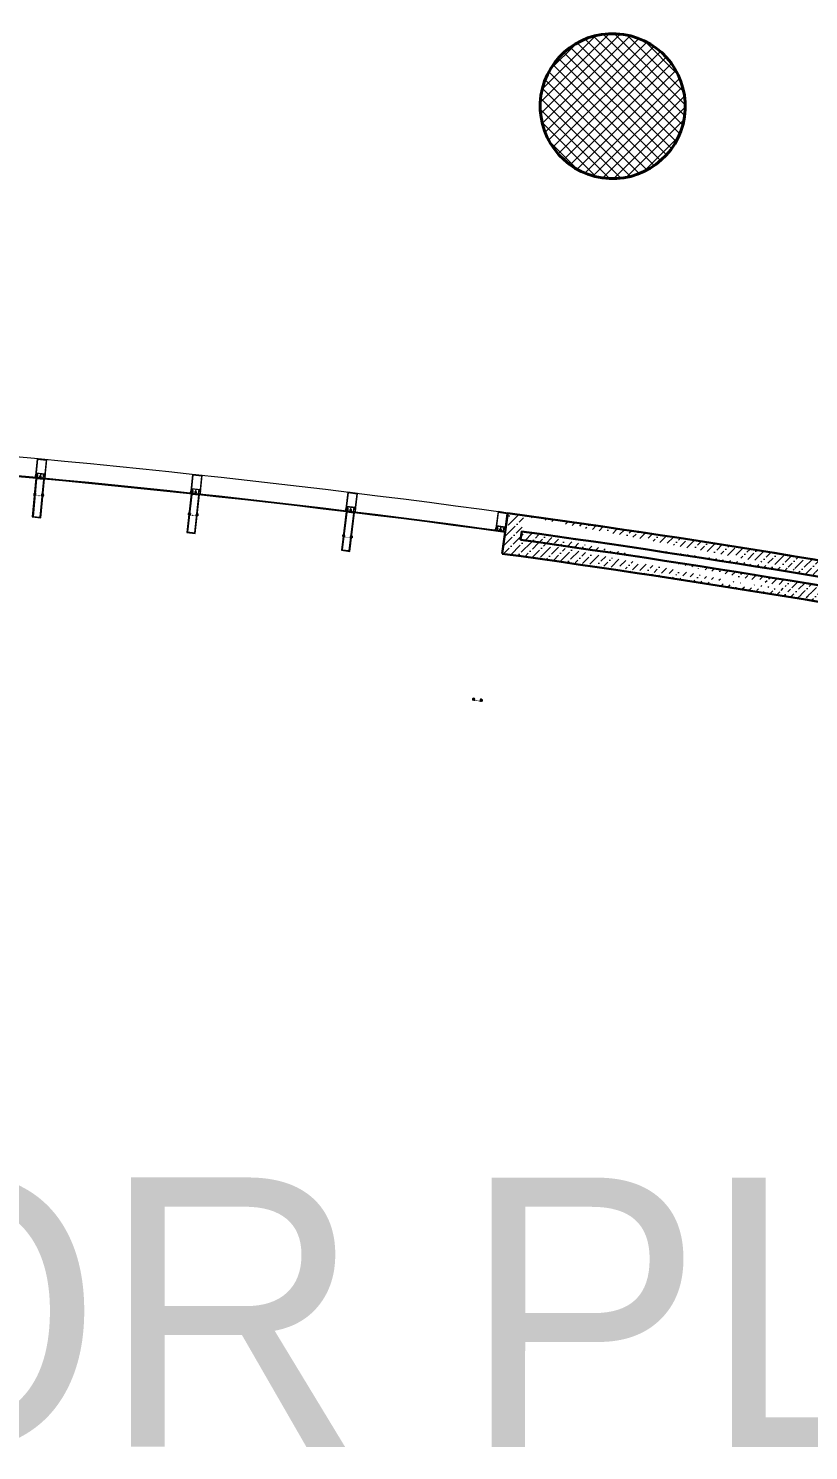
# Model space of a CAD drawing. Header units: millimetres. Extents: x 8275 to 147087, y -297470 to -191881.
# Drawn here: x 82850 to 88840, y -222067 to -211139 of the extents above; entities that cross this region are included whole.
import ezdxf

# ---------------------------------------------------------------- set-up
doc = ezdxf.new("R2010")
doc.units = ezdxf.units.MM
doc.header["$LTSCALE"] = 250
doc.header["$MEASUREMENT"] = 0
for name, color, linetype, lineweight in [('col', 6, 'Continuous', 40), ('hatch', 9, 'Continuous', 0), ('text', 7, 'Continuous', 9), ('wall', 1, 'Continuous', 30), ('win', 4, 'Continuous', 20)]:
    doc.layers.add(name, color=color, linetype=linetype, lineweight=lineweight)
doc.styles.get("Standard").update_dxf_attribs({"font": 'GOTHIC.TTF', "height": 100})

# ---------------------------------------------------------------- blocks, each defined once
blk = doc.blocks.new('A$C157F7572')
at = {"layer": 'hatch'}
h = blk.add_hatch(dxfattribs=at)
h.set_pattern_fill('ANSI37', color=256, scale=500)
edge = h.paths.add_edge_path()
edge.add_ellipse((-51210, 13404), major_axis=(-551, 82), ratio=1, start_angle=0, end_angle=360)
at = {"layer": 'col'}
blk.add_ellipse((-51210, 13404, 81221), major_axis=(-551, 82, 0), ratio=1, dxfattribs=at)

msp = doc.modelspace()

# ---------------------------------------------------------------- hatches: boundary and pattern name
at = {"layer": 'hatch'}
h = msp.add_hatch(dxfattribs=at)
h.set_pattern_fill('ANSI36', color=256, scale=350, style=0)
h.set_pattern_definition([(45, (-2190690.936, -138326.664), (23.20194126, 85.0737846), [109.375, -21.875, 0, -21.875])])
edge = h.paths.add_edge_path()
edge.add_line((91047, -215736), (91034, -215799))
edge.add_line((91071, -215613), (91071, -215613))
edge.add_line((91193, -215637), (91133, -215946))
edge.add_line((86637, -215003), (86628, -215068))
edge.add_line((86654, -214879), (86654, -214879))
edge.add_line((86530, -214862), (86487, -215174))
edge.add_arc((75126, -297951), 83677, 79.04068, 82.0996)
edge.add_arc((75126, -297951), 83552, 78.95509, 82.18519)
edge.add_arc((75126, -297951), 83742, 79.04062, 82.09966)
edge.add_arc((75126, -297951), 83867, 78.95509, 82.18519)
at = {"layer": 'win', "extrusion": (-0.000251934, -0.002677, 0.999996)}
h = msp.add_hatch(dxfattribs=at)
h.set_pattern_fill('AR-HBONE', color=256, scale=0.411184, angle=174.6237, style=0)
h.set_pattern_definition([(219.6236617, (244890.963, -177042.3792), (-0.217940459, -2.31577644), [4.934210527, -1.64473684]), (309.6236617, (244889.6962, -177043.4282), (-0.217940459, -2.31577644), [4.934210527, -1.64473684])])
h.paths.add_polyline_path([(82897, -214712), (82896, -214714), (82902, -214715), (82902, -214713)], flags=16)
h.paths.add_polyline_path([(82961, -214718), (82960, -214720), (82955, -214720), (82955, -214718)], flags=16)
edge = h.paths.add_edge_path()
edge.add_arc((82905, -214727), 0.685, 174.6237, 354.6237, ccw=False)
edge.add_arc((82904, -214727), 0.685, 174.6237, 354.6237, ccw=False)
edge.add_arc((82903, -214727), 0.685, 174.6237, 354.6237, ccw=False)
edge.add_arc((82901, -214727), 0.685, 174.6237, 354.6237, ccw=False)
edge.add_arc((82900, -214727), 0.685, 174.6237, 354.6237, ccw=False)
edge.add_arc((82899, -214727), 0.685, 174.6237, 354.6237, ccw=False)
edge.add_arc((82897, -214727), 0.685, 174.6237, 354.6237, ccw=False)
edge.add_arc((82896, -214726), 0.685, 174.6237, 354.6237, ccw=False)
edge.add_arc((82895, -214726), 0.685, 174.6237, 354.6237, ccw=False)
edge.add_arc((82893, -214726), 0.685, 174.6237, 354.6237, ccw=False)
edge.add_arc((82892, -214726), 0.685, 174.6237, 354.6237, ccw=False)
edge.add_arc((82890, -214726), 0.685, 174.6237, 354.6237, ccw=False)
edge.add_line((82890, -214726), (82891, -214714))
edge.add_line((82891, -214714), (82895, -214714))
edge.add_line((82895, -214714), (82895, -214712))
edge.add_line((82895, -214712), (82893, -214712))
edge.add_line((82893, -214712), (82895, -214709))
edge.add_line((82895, -214709), (82904, -214709))
edge.add_line((82904, -214709), (82905, -214713))
edge.add_line((82905, -214713), (82904, -214713))
edge.add_line((82904, -214713), (82903, -214715))
edge.add_line((82903, -214715), (82907, -214715))
edge.add_line((82907, -214715), (82906, -214727))
edge.add_arc((82949, -214731), 0.685, 174.6237, 354.6237)
edge.add_arc((82950, -214731), 0.685, 174.6237, 354.6237)
edge.add_arc((82952, -214732), 0.685, 174.6237, 354.6237)
edge.add_arc((82953, -214732), 0.685, 174.6237, 354.6237)
edge.add_arc((82954, -214732), 0.685, 174.6237, 354.6237)
edge.add_arc((82956, -214732), 0.685, 174.6237, 354.6237)
edge.add_arc((82957, -214732), 0.685, 174.6237, 354.6237)
edge.add_arc((82959, -214732), 0.685, 174.6237, 354.6237)
edge.add_arc((82960, -214732), 0.685, 174.6237, 354.6237)
edge.add_arc((82961, -214733), 0.685, 174.6237, 354.6237)
edge.add_arc((82963, -214733), 0.685, 174.6237, 354.6237)
edge.add_arc((82964, -214733), 0.685, 174.6237, 354.6237)
edge.add_line((82965, -214733), (82966, -214721))
edge.add_line((82966, -214721), (82962, -214720))
edge.add_line((82962, -214720), (82962, -214718))
edge.add_line((82962, -214718), (82964, -214719))
edge.add_line((82964, -214719), (82963, -214715))
edge.add_line((82963, -214715), (82954, -214714))
edge.add_line((82954, -214714), (82952, -214717))
edge.add_line((82952, -214717), (82953, -214718))
edge.add_line((82953, -214718), (82953, -214720))
edge.add_line((82953, -214720), (82949, -214719))
edge.add_line((82949, -214719), (82948, -214731))
at = {"layer": 'win', "extrusion": (-0.000291348, -0.002673, 0.999996)}
h = msp.add_hatch(dxfattribs=at)
h.set_pattern_fill('AR-HBONE', color=256, scale=0.411184, angle=173.7795, style=0)
h.set_pattern_definition([(218.7794764, (246614.975, -179584.8651), (-0.252035786, -2.312314106), [4.934210527, -1.64473684]), (308.7794764, (246613.6929, -179585.8953), (-0.252035786, -2.312314106), [4.934210527, -1.64473684])])
h.paths.add_polyline_path([(84083, -214864), (84083, -214866), (84088, -214867), (84089, -214864)], flags=16)
h.paths.add_polyline_path([(84147, -214871), (84147, -214873), (84141, -214872), (84142, -214870)], flags=16)
edge = h.paths.add_edge_path()
edge.add_arc((84092, -214879), 0.685, 173.7795, 353.7795, ccw=False)
edge.add_arc((84090, -214879), 0.685, 173.7795, 353.7795, ccw=False)
edge.add_arc((84089, -214879), 0.685, 173.7795, 353.7795, ccw=False)
edge.add_arc((84088, -214879), 0.685, 173.7795, 353.7795, ccw=False)
edge.add_arc((84086, -214879), 0.685, 173.7795, 353.7795, ccw=False)
edge.add_arc((84085, -214878), 0.685, 173.7795, 353.7795, ccw=False)
edge.add_arc((84084, -214878), 0.685, 173.7795, 353.7795, ccw=False)
edge.add_arc((84082, -214878), 0.685, 173.7795, 353.7795, ccw=False)
edge.add_arc((84081, -214878), 0.685, 173.7795, 353.7795, ccw=False)
edge.add_arc((84080, -214878), 0.685, 173.7795, 353.7795, ccw=False)
edge.add_arc((84078, -214878), 0.685, 173.7795, 353.7795, ccw=False)
edge.add_arc((84077, -214878), 0.685, 173.7795, 353.7795, ccw=False)
edge.add_line((84076, -214877), (84077, -214865))
edge.add_line((84077, -214865), (84081, -214866))
edge.add_line((84081, -214866), (84082, -214864))
edge.add_line((84082, -214864), (84080, -214864))
edge.add_line((84080, -214864), (84082, -214860))
edge.add_line((84082, -214860), (84091, -214861))
edge.add_line((84091, -214861), (84092, -214865))
edge.add_line((84092, -214865), (84090, -214865))
edge.add_line((84090, -214865), (84090, -214867))
edge.add_line((84090, -214867), (84094, -214867))
edge.add_line((84094, -214867), (84093, -214879))
edge.add_arc((84135, -214884), 0.685, 173.7795, 353.7795)
edge.add_arc((84137, -214884), 0.685, 173.7795, 353.7795)
edge.add_arc((84138, -214884), 0.685, 173.7795, 353.7795)
edge.add_arc((84139, -214884), 0.685, 173.7795, 353.7795)
edge.add_arc((84141, -214884), 0.685, 173.7795, 353.7795)
edge.add_arc((84142, -214885), 0.685, 173.7795, 353.7795)
edge.add_arc((84144, -214885), 0.685, 173.7795, 353.7795)
edge.add_arc((84145, -214885), 0.685, 173.7795, 353.7795)
edge.add_arc((84146, -214885), 0.685, 173.7795, 353.7795)
edge.add_arc((84148, -214885), 0.685, 173.7795, 353.7795)
edge.add_arc((84149, -214885), 0.685, 173.7795, 353.7795)
edge.add_arc((84150, -214885), 0.685, 173.7795, 353.7795)
edge.add_line((84151, -214886), (84152, -214873))
edge.add_line((84152, -214873), (84149, -214873))
edge.add_line((84149, -214873), (84149, -214871))
edge.add_line((84149, -214871), (84150, -214871))
edge.add_line((84150, -214871), (84149, -214868))
edge.add_line((84149, -214868), (84140, -214867))
edge.add_line((84140, -214867), (84138, -214870))
edge.add_line((84138, -214870), (84140, -214870))
edge.add_line((84140, -214870), (84140, -214872))
edge.add_line((84140, -214872), (84136, -214872))
edge.add_line((84136, -214872), (84135, -214884))
at = {"layer": 'win', "extrusion": (-0.000329162, -0.002669, 0.999996)}
h = msp.add_hatch(dxfattribs=at)
h.set_pattern_fill('AR-HBONE', color=256, scale=0.411184, angle=172.9683, style=0)
h.set_pattern_definition([(217.9682639, (248282.274, -182057.2671), (-0.284747937, -2.308514062), [4.934210527, -1.64473684]), (307.9682639, (248280.9773, -182058.279), (-0.284747937, -2.308514062), [4.934210527, -1.64473684])])
h.paths.add_polyline_path([(85267, -215032), (85267, -215034), (85272, -215034), (85273, -215032)], flags=16)
h.paths.add_polyline_path([(85331, -215040), (85331, -215042), (85325, -215041), (85326, -215039)], flags=16)
edge = h.paths.add_edge_path()
edge.add_arc((85276, -215047), 0.685, 172.9683, 352.9683, ccw=False)
edge.add_arc((85274, -215047), 0.685, 172.9683, 352.9683, ccw=False)
edge.add_arc((85273, -215047), 0.685, 172.9683, 352.9683, ccw=False)
edge.add_arc((85272, -215047), 0.685, 172.9683, 352.9683, ccw=False)
edge.add_arc((85270, -215046), 0.685, 172.9683, 352.9683, ccw=False)
edge.add_arc((85269, -215046), 0.685, 172.9683, 352.9683, ccw=False)
edge.add_arc((85268, -215046), 0.685, 172.9683, 352.9683, ccw=False)
edge.add_arc((85266, -215046), 0.685, 172.9683, 352.9683, ccw=False)
edge.add_arc((85265, -215046), 0.685, 172.9683, 352.9683, ccw=False)
edge.add_arc((85263, -215046), 0.685, 172.9683, 352.9683, ccw=False)
edge.add_arc((85262, -215045), 0.685, 172.9683, 352.9683, ccw=False)
edge.add_arc((85261, -215045), 0.685, 172.9683, 352.9683, ccw=False)
edge.add_line((85260, -215045), (85262, -215033))
edge.add_line((85262, -215033), (85265, -215033))
edge.add_line((85265, -215033), (85266, -215031))
edge.add_line((85266, -215031), (85264, -215031))
edge.add_line((85264, -215031), (85266, -215028))
edge.add_line((85266, -215028), (85275, -215029))
edge.add_line((85275, -215029), (85276, -215033))
edge.add_line((85276, -215033), (85274, -215033))
edge.add_line((85274, -215033), (85274, -215035))
edge.add_line((85274, -215035), (85278, -215035))
edge.add_line((85278, -215035), (85276, -215047))
edge.add_arc((85319, -215052), 0.685, 172.9683, 352.9683)
edge.add_arc((85321, -215052), 0.685, 172.9683, 352.9683)
edge.add_arc((85322, -215053), 0.685, 172.9683, 352.9683)
edge.add_arc((85323, -215053), 0.685, 172.9683, 352.9683)
edge.add_arc((85325, -215053), 0.685, 172.9683, 352.9683)
edge.add_arc((85326, -215053), 0.685, 172.9683, 352.9683)
edge.add_arc((85327, -215053), 0.685, 172.9683, 352.9683)
edge.add_arc((85329, -215054), 0.685, 172.9683, 352.9683)
edge.add_arc((85330, -215054), 0.685, 172.9683, 352.9683)
edge.add_arc((85331, -215054), 0.685, 172.9683, 352.9683)
edge.add_arc((85333, -215054), 0.685, 172.9683, 352.9683)
edge.add_arc((85334, -215054), 0.685, 172.9683, 352.9683)
edge.add_line((85335, -215054), (85336, -215042))
edge.add_line((85336, -215042), (85332, -215042))
edge.add_line((85332, -215042), (85333, -215040))
edge.add_line((85333, -215040), (85334, -215040))
edge.add_line((85334, -215040), (85333, -215036))
edge.add_line((85333, -215036), (85324, -215035))
edge.add_line((85324, -215035), (85322, -215038))
edge.add_line((85322, -215038), (85324, -215039))
edge.add_line((85324, -215039), (85324, -215041))
edge.add_line((85324, -215041), (85320, -215040))
edge.add_line((85320, -215040), (85318, -215052))
at = {"layer": 'win', "extrusion": (-0.000362843, -0.002664, 0.999996)}
h = msp.add_hatch(dxfattribs=at)
h.set_pattern_fill('AR-HBONE', color=256, scale=0.411184, angle=172.2445, style=0)
h.set_pattern_definition([(217.2445434, (249683.5364, -185374.9135), (-0.313883994, -2.30473326), [4.934210527, -1.64473684]), (307.2445433, (249682.2271, -185375.9089), (-0.313883994, -2.30473326), [4.934210527, -1.64473684])])
h.paths.add_polyline_path([(86265, -216288), (86265, -216290), (86270, -216290), (86270, -216288)], flags=16)
h.paths.add_polyline_path([(86329, -216296), (86328, -216298), (86323, -216298), (86323, -216296)], flags=16)
edge = h.paths.add_edge_path()
edge.add_arc((86273, -216303), 0.685, 172.2445, 352.2445, ccw=False)
edge.add_arc((86272, -216303), 0.685, 172.2445, 352.2445, ccw=False)
edge.add_arc((86271, -216303), 0.685, 172.2445, 352.2445, ccw=False)
edge.add_arc((86269, -216303), 0.685, 172.2445, 352.2445, ccw=False)
edge.add_arc((86268, -216302), 0.685, 172.2445, 352.2445, ccw=False)
edge.add_arc((86267, -216302), 0.685, 172.2445, 352.2445, ccw=False)
edge.add_arc((86265, -216302), 0.685, 172.2445, 352.2445, ccw=False)
edge.add_arc((86264, -216302), 0.685, 172.2445, 352.2445, ccw=False)
edge.add_arc((86262, -216302), 0.685, 172.2445, 352.2445, ccw=False)
edge.add_arc((86261, -216301), 0.685, 172.2445, 352.2445, ccw=False)
edge.add_arc((86260, -216301), 0.685, 172.2445, 352.2445, ccw=False)
edge.add_arc((86258, -216301), 0.685, 172.2445, 352.2445, ccw=False)
edge.add_line((86258, -216301), (86259, -216289))
edge.add_line((86259, -216289), (86263, -216289))
edge.add_line((86263, -216289), (86263, -216287))
edge.add_line((86263, -216287), (86262, -216287))
edge.add_line((86262, -216287), (86264, -216284))
edge.add_line((86264, -216284), (86273, -216285))
edge.add_line((86273, -216285), (86274, -216289))
edge.add_line((86274, -216289), (86272, -216289))
edge.add_line((86272, -216289), (86272, -216291))
edge.add_line((86272, -216291), (86276, -216291))
edge.add_line((86276, -216291), (86274, -216303))
edge.add_arc((86317, -216309), 0.685, 172.2445, 352.2445)
edge.add_arc((86318, -216309), 0.685, 172.2445, 352.2445)
edge.add_arc((86319, -216309), 0.685, 172.2445, 352.2445)
edge.add_arc((86321, -216310), 0.685, 172.2445, 352.2445)
edge.add_arc((86322, -216310), 0.685, 172.2445, 352.2445)
edge.add_arc((86323, -216310), 0.685, 172.2445, 352.2445)
edge.add_arc((86325, -216310), 0.685, 172.2445, 352.2445)
edge.add_arc((86326, -216310), 0.685, 172.2445, 352.2445)
edge.add_arc((86328, -216310), 0.685, 172.2445, 352.2445)
edge.add_arc((86329, -216311), 0.685, 172.2445, 352.2445)
edge.add_arc((86330, -216311), 0.685, 172.2445, 352.2445)
edge.add_arc((86332, -216311), 0.685, 172.2445, 352.2445)
edge.add_line((86332, -216311), (86334, -216299))
edge.add_line((86334, -216299), (86330, -216299))
edge.add_line((86330, -216299), (86330, -216297))
edge.add_line((86330, -216297), (86332, -216297))
edge.add_line((86332, -216297), (86331, -216293))
edge.add_line((86331, -216293), (86322, -216292))
edge.add_line((86322, -216292), (86320, -216295))
edge.add_line((86320, -216295), (86322, -216295))
edge.add_line((86322, -216295), (86321, -216297))
edge.add_line((86321, -216297), (86318, -216297))
edge.add_line((86318, -216297), (86316, -216309))

# ---------------------------------------------------------------- linework, layer by layer
at = {"layer": 'wall'}
for p, q in [((86530, -214862, -87416), (86487, -215174, -491718)), ((86654, -214879, -87416), (86654, -214879, -87536)), ((86637, -215003, -247973), (86628, -215068, -331401))]:
    msp.add_line(p, q, dxfattribs=at)
for radius, start, end in [(83867, 78.95509, 82.18519), (83742, 79.04062, 82.09966), (83677, 79.04068, 82.0996), (83552, 78.95509, 82.18519)]:
    msp.add_arc((75126, -297951, -491718), radius, start, end, dxfattribs=at)
at = {"layer": 'win', "extrusion": (-0.000251934, -0.002677, 0.999996)}
for p, q in [((82929, -214589, -52473), (82931, -214591, -52473)), ((82930, -214596, -52473), (82929, -214598, -52473)), ((82931, -214591, -52473), (82930, -214596, -52473)), ((82950, -214593, -52473), (82949, -214598, -52473)), ((82949, -214598, -52473), (82951, -214600, -52473)), ((82951, -214592, -52473), (82950, -214593, -52473))]:
    msp.add_line(p, q, dxfattribs=at)
at = {"layer": 'win', "extrusion": (-0.000291348, -0.002673, 0.999996)}
for p, q in [((84122, -214717, -64444), (84120, -214718, -64444)), ((84121, -214710, -64444), (84123, -214711, -64444)), ((84123, -214711, -64444), (84122, -214717, -64444)), ((84142, -214713, -64444), (84141, -214719, -64444)), ((84141, -214719, -64444), (84142, -214720, -64444)), ((84143, -214712, -64444), (84142, -214713, -64444))]:
    msp.add_line(p, q, dxfattribs=at)
at = {"layer": 'win', "extrusion": (-0.000329162, -0.002669, 0.999996)}
for p, q in [((85312, -214854, -76090), (85310, -214855, -76090)), ((85312, -214847, -76090), (85313, -214848, -76090)), ((85313, -214848, -76090), (85312, -214854, -76090)), ((85332, -214851, -76090), (85331, -214856, -76090)), ((85331, -214856, -76090), (85332, -214858, -76090)), ((85333, -214850, -76090), (85332, -214851, -76090))]:
    msp.add_line(p, q, dxfattribs=at)
at = {"layer": 'win', "extrusion": (-0.000362843, -0.002664, 0.999996)}
for p, q in [((86463, -215003, -491720), (86461, -215004, -491720)), ((86462, -214996, -491720), (86464, -214998, -491720)), ((86464, -214998, -491720), (86463, -215003, -491720)), ((86483, -215000, -491720), (86482, -215006, -491720)), ((86482, -215006, -491720), (86483, -215007, -491720)), ((86484, -214999, -491720), (86483, -215000, -491720))]:
    msp.add_line(p, q, dxfattribs=at)
at = {"layer": 'win', "extrusion": (-0.000251934, -0.002677, 0.999996), "elevation": -51918}
msp.add_lwpolyline([(82930, -214727), (82931, -214727), (82930, -214728), (82930, -214731), (82930, -214731), (82930, -214732), (82930, -214734), (82930, -214735, 0.960671), (82934, -214735), (82935, -214723, 0.198912), (82934, -214721), (82931, -214717, -0.198912), (82931, -214715), (82932, -214700), (82962, -214703, -0.414214), (82965, -214705), (82964, -214709, -0.414214), (82962, -214711), (82953, -214711, 0.414214), (82950, -214713), (82950, -214719), (82953, -214720), (82954, -214718), (82952, -214717), (82952, -214714), (82964, -214715), (82964, -214719), (82962, -214718), (82962, -214720), (82966, -214721), (82978, -214593), (82903, -214586), (82891, -214714), (82895, -214714), (82895, -214712), (82893, -214712), (82893, -214708), (82906, -214710), (82905, -214713), (82904, -214713), (82903, -214715), (82907, -214715), (82908, -214709, 0.414214), (82906, -214706), (82897, -214705, -0.414214), (82895, -214703), (82895, -214699, -0.414214), (82898, -214696), (82928, -214699), (82927, -214715, -0.198912), (82926, -214717), (82922, -214720, 0.198912), (82921, -214721), (82920, -214734, 0.960671), (82923, -214734), (82924, -214734), (82924, -214731), (82924, -214731), (82924, -214730), (82925, -214727), (82924, -214727), (82925, -214726), (82925, -214724), (82925, -214723), (82928, -214720), (82931, -214724), (82930, -214724)], format="xyb", close=True, dxfattribs=at)
for points in [[(82905, -214591), (82896, -214694), (82965, -214700), (82975, -214598)], [(82897, -214712), (82896, -214714), (82902, -214715), (82902, -214713)], [(82961, -214718), (82960, -214720), (82955, -214720), (82955, -214718)]]:
    msp.add_lwpolyline(points, close=True, dxfattribs=at)
at = {"layer": 'win'}
for points, elevation in [([(82944, -214899), (82972, -214601), (82907, -214595), (82879, -214893)], -52473), ([(82939, -214894), (82967, -214605), (82912, -214600), (82885, -214889)], -52473), ([(84131, -215020), (84164, -214721), (84099, -214714), (84067, -215013)], -64444), ([(84127, -215014), (84158, -214726), (84104, -214720), (84072, -215008)], -64444), ([(85317, -215157), (85354, -214859), (85289, -214851), (85253, -215149)], -76090), ([(85313, -215151), (85348, -214864), (85294, -214857), (85258, -215145)], -76090)]:
    msp.add_lwpolyline(points, close=True, dxfattribs=dict(at, elevation=elevation))
at = {"layer": 'win', "extrusion": (-0.000251934, -0.002677, 0.999996), "elevation": -51919}
for points in [[(82906, -214727, -1), (82905, -214727, -1), (82903, -214727, -1), (82902, -214727, -1), (82901, -214727, -1), (82899, -214727, -1), (82898, -214727, -1), (82897, -214727, -1), (82895, -214726, -1), (82894, -214726, -1), (82892, -214726, -1), (82891, -214726, -1), (82890, -214726), (82891, -214714), (82895, -214714), (82895, -214712), (82893, -214712), (82895, -214709), (82904, -214709), (82905, -214713), (82904, -214713), (82903, -214715), (82907, -214715), (82906, -214727)], [(82948, -214731, 1), (82950, -214731, 1), (82951, -214732, 1), (82952, -214732, 1), (82954, -214732, 1), (82955, -214732, 1), (82957, -214732, 1), (82958, -214732, 1), (82959, -214732, 1), (82961, -214732, 1), (82962, -214733, 1), (82963, -214733, 1), (82965, -214733), (82966, -214721), (82962, -214720), (82962, -214718), (82964, -214719), (82963, -214715), (82954, -214714), (82952, -214717), (82953, -214718), (82953, -214720), (82949, -214719), (82948, -214731)]]:
    msp.add_lwpolyline(points, format="xyb", dxfattribs=at)
at = {"layer": 'win', "extrusion": (-0.000291348, -0.002673, 0.999996), "elevation": -63893}
msp.add_lwpolyline([(84117, -214879), (84117, -214880), (84116, -214880), (84116, -214883), (84117, -214883), (84116, -214884), (84116, -214887), (84116, -214887, 0.960671), (84120, -214887), (84121, -214875, 0.198912), (84121, -214873), (84118, -214869, -0.198912), (84117, -214868), (84119, -214852), (84149, -214855, -0.414214), (84151, -214858), (84151, -214862, -0.414214), (84148, -214864), (84139, -214863, 0.414214), (84137, -214865), (84136, -214872), (84140, -214872), (84140, -214870), (84138, -214870), (84139, -214866), (84151, -214868), (84151, -214871), (84149, -214871), (84149, -214873), (84152, -214873), (84166, -214746), (84091, -214737), (84077, -214865), (84081, -214866), (84081, -214864), (84080, -214864), (84080, -214860), (84092, -214861), (84092, -214865), (84090, -214865), (84090, -214867), (84094, -214867), (84094, -214861, 0.414214), (84092, -214858), (84084, -214857, -0.414214), (84081, -214854), (84082, -214850, -0.414214), (84085, -214848), (84115, -214851), (84113, -214867, -0.198912), (84112, -214869), (84108, -214872, 0.198912), (84108, -214873), (84106, -214886, 0.960671), (84110, -214886), (84110, -214886), (84111, -214883), (84110, -214883), (84111, -214882), (84111, -214879), (84111, -214879), (84111, -214878), (84111, -214876), (84111, -214875), (84115, -214872), (84118, -214876), (84117, -214876)], format="xyb", close=True, dxfattribs=at)
for points in [[(84094, -214743), (84082, -214845), (84152, -214853), (84163, -214751)], [(84083, -214864), (84083, -214866), (84088, -214867), (84089, -214864)], [(84147, -214871), (84147, -214873), (84141, -214872), (84142, -214870)]]:
    msp.add_lwpolyline(points, close=True, dxfattribs=at)
at = {"layer": 'win', "extrusion": (-0.000291348, -0.002673, 0.999996), "elevation": -63895}
for points in [[(84093, -214879, -1), (84091, -214879, -1), (84090, -214879, -1), (84088, -214879, -1), (84087, -214879, -1), (84086, -214879, -1), (84084, -214878, -1), (84083, -214878, -1), (84082, -214878, -1), (84080, -214878, -1), (84079, -214878, -1), (84078, -214878, -1), (84076, -214877), (84077, -214865), (84081, -214866), (84081, -214864), (84080, -214864), (84082, -214860), (84091, -214861), (84092, -214865), (84090, -214865), (84090, -214867), (84094, -214867), (84093, -214879)], [(84135, -214884, 1), (84136, -214884, 1), (84137, -214884, 1), (84139, -214884, 1), (84140, -214884, 1), (84141, -214884, 1), (84143, -214885, 1), (84144, -214885, 1), (84146, -214885, 1), (84147, -214885, 1), (84148, -214885, 1), (84150, -214885, 1), (84151, -214886), (84152, -214873), (84149, -214873), (84149, -214871), (84150, -214871), (84149, -214868), (84140, -214867), (84138, -214870), (84140, -214870), (84140, -214872), (84136, -214872), (84135, -214884)]]:
    msp.add_lwpolyline(points, format="xyb", dxfattribs=at)
at = {"layer": 'win', "extrusion": (-0.000329162, -0.002669, 0.999996), "elevation": -75543}
msp.add_lwpolyline([(85301, -215047), (85301, -215048), (85300, -215048), (85300, -215051), (85301, -215052), (85300, -215052), (85300, -215055), (85300, -215055, 0.960671), (85304, -215056), (85305, -215043, 0.198912), (85305, -215041), (85302, -215038, -0.198912), (85301, -215036), (85303, -215020), (85333, -215024, -0.414214), (85336, -215027), (85335, -215031, -0.414214), (85332, -215033), (85324, -215032, 0.414214), (85321, -215034), (85320, -215040), (85324, -215041), (85324, -215039), (85322, -215038), (85323, -215035), (85335, -215037), (85335, -215040), (85333, -215040), (85333, -215042), (85336, -215042), (85352, -214914), (85277, -214905), (85262, -215033), (85265, -215033), (85266, -215031), (85264, -215031), (85264, -215028), (85276, -215029), (85276, -215033), (85274, -215033), (85274, -215035), (85278, -215035), (85279, -215029, 0.414214), (85276, -215026), (85268, -215025, -0.414214), (85266, -215022), (85266, -215018, -0.414214), (85269, -215016), (85299, -215020), (85297, -215035, -0.198912), (85296, -215037), (85292, -215040, 0.198912), (85292, -215042), (85290, -215054, 0.960671), (85294, -215055), (85294, -215054), (85294, -215051), (85294, -215051), (85295, -215050), (85295, -215048), (85294, -215047), (85295, -215047), (85295, -215044), (85295, -215043), (85299, -215040), (85301, -215044), (85301, -215044)], format="xyb", close=True, dxfattribs=at)
for points in [[(85279, -214911), (85267, -215013), (85336, -215021), (85349, -214920)], [(85267, -215032), (85267, -215034), (85272, -215034), (85273, -215032)], [(85331, -215040), (85331, -215042), (85325, -215041), (85326, -215039)]]:
    msp.add_lwpolyline(points, close=True, dxfattribs=at)
at = {"layer": 'win', "extrusion": (-0.000329162, -0.002669, 0.999996), "elevation": -75544}
for points in [[(85276, -215047, -1), (85275, -215047, -1), (85274, -215047, -1), (85272, -215047, -1), (85271, -215046, -1), (85270, -215046, -1), (85268, -215046, -1), (85267, -215046, -1), (85266, -215046, -1), (85264, -215046, -1), (85263, -215045, -1), (85261, -215045, -1), (85260, -215045), (85262, -215033), (85265, -215033), (85266, -215031), (85264, -215031), (85266, -215028), (85275, -215029), (85276, -215033), (85274, -215033), (85274, -215035), (85278, -215035), (85276, -215047)], [(85318, -215052, 1), (85320, -215052, 1), (85321, -215053, 1), (85323, -215053, 1), (85324, -215053, 1), (85325, -215053, 1), (85327, -215053, 1), (85328, -215053, 1), (85329, -215054, 1), (85331, -215054, 1), (85332, -215054, 1), (85333, -215054, 1), (85335, -215054), (85336, -215042), (85332, -215042), (85333, -215040), (85334, -215040), (85333, -215036), (85324, -215035), (85322, -215038), (85324, -215039), (85324, -215041), (85320, -215040), (85318, -215052)]]:
    msp.add_lwpolyline(points, format="xyb", dxfattribs=at)
at = {"layer": 'win', "extrusion": (-0.000362843, -0.002664, 0.999996), "elevation": -491176}
msp.add_lwpolyline([(86298, -216304), (86299, -216304), (86298, -216305), (86298, -216307), (86298, -216308), (86297, -216308), (86297, -216311), (86298, -216312, 0.960671), (86301, -216312), (86303, -216300, 0.198912), (86302, -216298), (86299, -216294, -0.198912), (86299, -216292), (86301, -216277), (86331, -216281, -0.414214), (86333, -216284), (86333, -216287, -0.414214), (86330, -216290), (86321, -216288, 0.414214), (86319, -216290), (86318, -216297), (86321, -216297), (86322, -216295), (86320, -216295), (86320, -216292), (86333, -216293), (86332, -216297), (86330, -216297), (86330, -216299), (86334, -216299), (86351, -216172), (86277, -216161), (86259, -216289), (86263, -216289), (86263, -216287), (86262, -216287), (86262, -216284), (86274, -216285), (86274, -216289), (86272, -216289), (86272, -216291), (86276, -216291), (86276, -216285, 0.414214), (86274, -216282), (86266, -216281, -0.414214), (86264, -216278), (86264, -216274, -0.414214), (86267, -216272), (86297, -216276), (86295, -216292, -0.198912), (86294, -216293), (86290, -216296, 0.198912), (86289, -216298), (86287, -216310, 0.960671), (86291, -216311), (86292, -216310), (86292, -216308), (86292, -216307), (86292, -216307), (86293, -216304), (86292, -216303), (86293, -216303), (86293, -216300), (86293, -216300), (86296, -216297), (86299, -216300), (86298, -216301)], format="xyb", close=True, dxfattribs=at)
for points in [[(86279, -216167), (86265, -216269), (86334, -216278), (86348, -216177)], [(86265, -216288), (86265, -216290), (86270, -216290), (86270, -216288)], [(86329, -216296), (86328, -216298), (86323, -216298), (86323, -216296)]]:
    msp.add_lwpolyline(points, close=True, dxfattribs=at)
at = {"layer": 'win', "extrusion": (-0.000362843, -0.002664, 0.999996), "elevation": -491177}
for points in [[(86274, -216303, -1), (86273, -216303, -1), (86271, -216303, -1), (86270, -216303, -1), (86269, -216302, -1), (86267, -216302, -1), (86266, -216302, -1), (86264, -216302, -1), (86263, -216302, -1), (86262, -216302, -1), (86260, -216301, -1), (86259, -216301, -1), (86258, -216301), (86259, -216289), (86263, -216289), (86263, -216287), (86262, -216287), (86264, -216284), (86273, -216285), (86274, -216289), (86272, -216289), (86272, -216291), (86276, -216291), (86274, -216303)], [(86316, -216309, 1), (86317, -216309, 1), (86319, -216309, 1), (86320, -216309, 1), (86321, -216310, 1), (86323, -216310, 1), (86324, -216310, 1), (86325, -216310, 1), (86327, -216310, 1), (86328, -216311, 1), (86330, -216311, 1), (86331, -216311, 1), (86332, -216311), (86334, -216299), (86330, -216299), (86330, -216297), (86332, -216297), (86331, -216293), (86322, -216292), (86320, -216295), (86322, -216295), (86321, -216297), (86318, -216297), (86316, -216309)]]:
    msp.add_lwpolyline(points, format="xyb", dxfattribs=at)
at = {"layer": 'win'}
for radius in [83867, 83717, 83723]:
    msp.add_arc((75126, -297951, -491718), radius, 82.18519, 86.59241, dxfattribs=at)
at = {"layer": 'win', "extrusion": (-0.000251934, -0.002677, 0.999996)}
for centre, radius, start, end in [((82921, -214793, -51919), 56, 73.3379, 95.9095), ((82918, -214758, -51919), 23.7, 85.2063, 91.8555), ((82919, -214754, -51919), 18.7, 86.0856, 95.385), ((82919, -214746, -51919), 11.8, 83.8933, 97.545), ((82920, -214773, -51919), 38.2, 89.4298, 94.4556), ((82921, -214797, -51919), 61, 75.5726, 93.6747), ((82921, -214796, -51919), 59.5, 74.9961, 94.2512), ((82903, -214989, -51919), 255, 83.8132, 85.4341), ((82924, -214768, -51919), 34.1, 80.0108, 89.2365), ((82921, -214796, -51919), 62, 81.6354, 87.6119), ((82919, -214814, -51919), 79.4, 82.1895, 87.0578), ((82930, -214758, -51919), 21.7, 74.2504, 82.1816), ((82928, -214763, -51919), 27.3, 73.6528, 80.6534), ((82932, -214751, -51919), 15.6, 72.4865, 82.62), ((82933, -214745, -51919), 9.46, 68.7485, 85.9025)]:
    msp.add_arc(centre, radius, start, end, dxfattribs=at)
at = {"layer": 'win', "extrusion": (-0.000291348, -0.002673, 0.999996)}
for centre, radius, start, end in [((84107, -214945, -63895), 56, 72.4937, 95.0653), ((84104, -214910, -63895), 23.7, 84.3621, 91.0113), ((84105, -214906, -63895), 18.7, 85.2415, 94.5408), ((84105, -214898, -63895), 11.8, 83.0491, 96.7008), ((84106, -214925, -63895), 38.2, 88.5857, 93.6114), ((84106, -214949, -63895), 61, 74.7284, 92.8305), ((84106, -214948, -63895), 59.5, 74.1519, 93.407), ((84104, -214966, -63895), 79.4, 81.3453, 86.2137), ((84085, -215141, -63895), 255, 82.969, 84.5899), ((84109, -214920, -63895), 34.1, 79.1666, 88.3923), ((84106, -214948, -63895), 62, 80.7912, 86.7677), ((84116, -214910, -63895), 21.7, 73.4062, 81.3375), ((84114, -214916, -63895), 27.3, 72.8086, 79.8092), ((84118, -214903, -63895), 15.6, 71.6423, 81.7759), ((84119, -214897, -63895), 9.46, 67.9043, 85.0583)]:
    msp.add_arc(centre, radius, start, end, dxfattribs=at)
at = {"layer": 'win', "extrusion": (-0.000329162, -0.002669, 0.999996)}
for centre, radius, start, end in [((85290, -215113, -75544), 56, 71.6825, 94.2541), ((85288, -215066, -75544), 11.8, 82.2379, 95.8896), ((85287, -215078, -75544), 23.7, 83.5509, 90.2001), ((85289, -215094, -75544), 38.2, 87.7744, 92.8002), ((85288, -215074, -75544), 18.7, 84.4302, 93.7296), ((85289, -215117, -75544), 61, 73.9172, 92.0193), ((85289, -215116, -75544), 59.5, 73.3407, 92.5958), ((85266, -215309, -75544), 255, 82.1578, 83.7787), ((85287, -215134, -75544), 79.4, 80.5341, 85.4025), ((85293, -215088, -75544), 34.1, 78.3554, 87.5811), ((85289, -215116, -75544), 62, 79.98, 85.9565), ((85300, -215078, -75544), 21.7, 72.595, 80.5262), ((85298, -215084, -75544), 27.3, 71.9974, 78.998), ((85301, -215071, -75544), 15.6, 70.8311, 80.9646), ((85303, -215066, -75544), 9.46, 67.0931, 84.2471)]:
    msp.add_arc(centre, radius, start, end, dxfattribs=at)
at = {"layer": 'win', "extrusion": (-0.000362843, -0.002664, 0.999996)}
for centre, radius, start, end in [((86286, -216370, -491177), 56, 70.9587, 93.5303), ((86286, -216372, -491177), 59.5, 72.617, 91.8721), ((86286, -216322, -491177), 11.8, 81.5142, 95.1659), ((86285, -216334, -491177), 23.7, 82.8272, 89.4764), ((86286, -216350, -491177), 38.2, 87.0507, 92.0765), ((86286, -216330, -491177), 18.7, 83.7065, 93.0059), ((86286, -216373, -491177), 61, 73.1935, 91.2956), ((86260, -216565, -491177), 255, 81.4341, 83.055), ((86286, -216373, -491177), 62, 79.2563, 85.2328), ((86283, -216390, -491177), 79.4, 79.8104, 84.6787), ((86290, -216344, -491177), 34.1, 77.6317, 86.8574), ((86298, -216328, -491177), 15.6, 70.1074, 80.2409), ((86300, -216322, -491177), 9.46, 66.3694, 83.5234), ((86297, -216334, -491177), 21.7, 71.8713, 79.8025), ((86295, -216340, -491177), 27.3, 71.2737, 78.2743)]:
    msp.add_arc(centre, radius, start, end, dxfattribs=at)

# ---------------------------------------------------------------- block references
at = {"layer": 'text'}
msp.add_blockref('A$C157F7572', (138546, -225140, -27228), dxfattribs=at)

# ---------------------------------------------------------------- texts
at = {"layer": 'text', "insert": (12977, -222041, -178092), "char_height": 2070, "width": 136084.76, "attachment_point": 7, "rotation": 359.9787}
msp.add_mtext('\\pi57051;1ST FLOOR PLAN ', dxfattribs=at)

doc.saveas('drawing.dxf')
